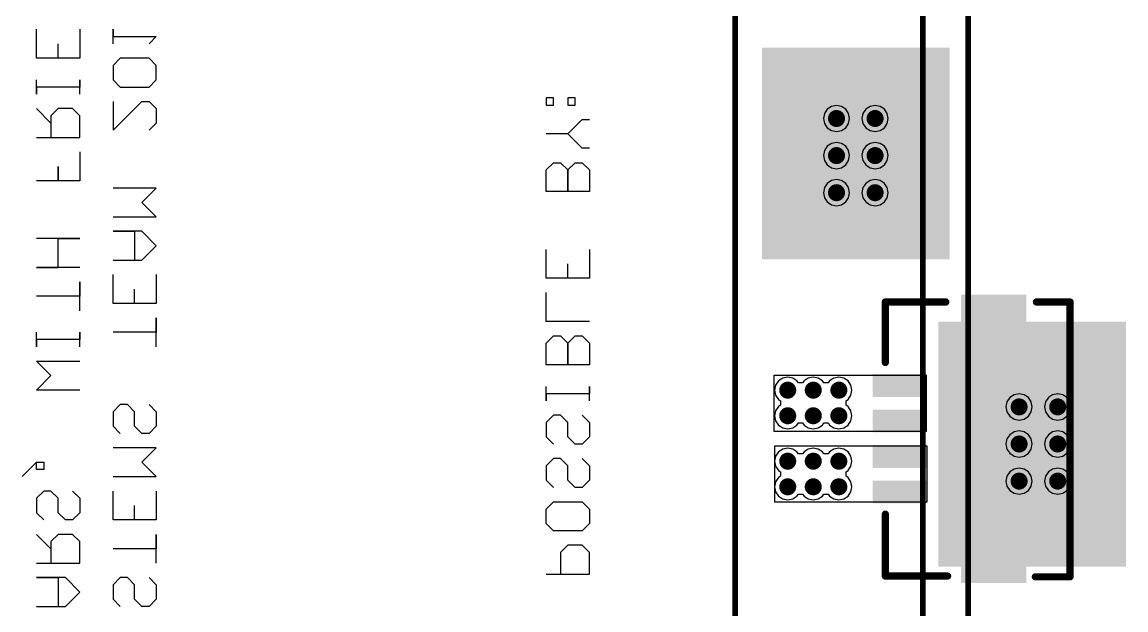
# Model space of a CAD drawing. Header units: millimetres. Extents: x 21 to 340, y 21 to 101.
# Drawn here: x 180.26 to 219.1, y 55.17 to 75.85 of the extents above; entities that cross this region are included whole.
import ezdxf

# ---------------------------------------------------------------- set-up
doc = ezdxf.new("R2010")
doc.units = ezdxf.units.MM
for name, color, linetype in [('BottomLayer', 5, 'Continuous'), ('BottomOverlay', 54, 'Continuous'), ('BottomPaste', 16, 'Continuous'), ('BottomSolder', 6, 'Continuous'), ('Mechanical13', 56, 'Continuous'), ('MidLayer1', 16, 'Continuous'), ('MidLayer2', 76, 'Continuous'), ('MultiLayer', 9, 'Continuous'), ('PadHoleLayer', 156, 'Continuous'), ('TopLayer', 1, 'Continuous'), ('TopOverlay', 2, 'Continuous'), ('TopPaste', 8, 'Continuous'), ('TopSolder', 216, 'Continuous'), ('ViaHoleLayer', 16, 'Continuous')]:
    doc.layers.add(name, color=color, linetype=linetype)

# ---------------------------------------------------------------- blocks, each defined once
blk = doc.blocks.new('3G30A_12')
at = {"layer": 'Mechanical13', "const_width": 0.2}
blk.add_lwpolyline([(39.875, -3.25), (-40.275, -3.25)], dxfattribs=at)
at = {"layer": 'PadHoleLayer'}
blk.add_lwpolyline([(0, -1), (0, -1), (0, -1), (0, -1)], close=True, dxfattribs=at)
at = {"layer": 'TopLayer'}
blk.add_solid([(4.265, 2.25), (-4.265, 2.25), (4.265, -4.25), (-4.265, -4.25)], dxfattribs=at)
at = {"layer": 'TopPaste'}
blk.add_solid([(4.265, 2.25), (-4.265, 2.25), (4.265, -4.25), (-4.265, -4.25)], dxfattribs=at)
at = {"layer": 'TopSolder'}
blk.add_solid([(4.316, 2.301), (-4.316, 2.301), (4.316, -4.301), (-4.316, -4.301)], dxfattribs=at)
blk = doc.blocks.new('3G30A_2C_14')
at = {"layer": 'Mechanical13', "const_width": 0.2}
blk.add_lwpolyline([(39.9, 91.15), (-40.25, 91.15)], dxfattribs=at)
at = {"layer": 'PadHoleLayer'}
blk.add_lwpolyline([(-10.25, 88.8), (-10.25, 88.8), (-10.25, 88.8), (-10.25, 88.8)], close=True, dxfattribs=at)
at = {"layer": 'TopLayer'}
blk.add_line((26.45, 84.55), (-26.45, 84.55), dxfattribs=at)
blk.add_solid([(-6.575, 92.05), (-13.925, 92.05), (-6.575, 85.55), (-13.925, 85.55)], dxfattribs=at)
at = {"layer": 'TopOverlay', "const_width": 0.2}
blk.add_lwpolyline([(26.45, 84.55), (-26.45, 84.55)], dxfattribs=at)
at = {"layer": 'TopPaste'}
blk.add_solid([(-6.575, 92.05), (-13.925, 92.05), (-6.575, 85.55), (-13.925, 85.55)], dxfattribs=at)
at = {"layer": 'TopSolder'}
blk.add_solid([(-6.524, 92.101), (-13.976, 92.101), (-6.524, 85.499), (-13.976, 85.499)], dxfattribs=at)
blk = doc.blocks.new('DF13A_4P_1_25H_51__B_16')
at = {"layer": 'BottomLayer'}
for points in [[(-0.975, 1.056), (-0.275, 1.056), (-0.975, 2.856), (-0.275, 2.856)], [(0.275, 1.056), (0.975, 1.056), (0.275, 2.856), (0.975, 2.856)], [(1.525, 1.056), (2.225, 1.056), (1.525, 2.856), (2.225, 2.856)], [(2.775, 1.056), (3.475, 1.056), (2.775, 2.856), (3.475, 2.856)], [(-3.775, -0.244), (-3.775, -2.444), (-2.175, -0.244), (-2.175, -2.444)], [(4.675, -0.244), (4.675, -2.444), (6.275, -0.244), (6.275, -2.444)]]:
    blk.add_solid(points, dxfattribs=at)
at = {"layer": 'BottomOverlay', "const_width": 0.254}
for points in [[(-3.581, 2.464), (-1.403, 2.464)], [(-3.581, 2.464), (-3.581, 0.273)], [(3.937, 2.464), (6.064, 2.464)], [(6.064, 2.464), (6.064, 0.337)], [(-3.607, -2.813), (-3.607, -4.036)], [(6.064, -2.851), (6.064, -4.036)], [(-3.607, -4.036), (6.064, -4.036)]]:
    blk.add_lwpolyline(points, dxfattribs=at)
at = {"layer": 'BottomOverlay', "const_width": 0.127}
for points in [[(-3.645, 2.464, 1), (-3.518, 2.464, 1)], [(-3.645, 2.464, 1), (-3.518, 2.464, 1)], [(-1.467, 2.464, 1), (-1.34, 2.464, 1)], [(3.873, 2.464, 1), (4, 2.464, 1)], [(6.001, 2.464, 1), (6.128, 2.464, 1)], [(6.001, 2.464, 1), (6.128, 2.464, 1)], [(-3.645, 0.273, 1), (-3.518, 0.273, 1)], [(6.001, 0.337, 1), (6.128, 0.337, 1)], [(-3.67, -2.813, 1), (-3.543, -2.813, 1)], [(6.001, -2.851, 1), (6.128, -2.851, 1)], [(-3.67, -4.036, 1), (-3.543, -4.036, 1)], [(-3.67, -4.036, 1), (-3.543, -4.036, 1)], [(6.001, -4.036, 1), (6.128, -4.036, 1)], [(6.001, -4.036, 1), (6.128, -4.036, 1)]]:
    blk.add_lwpolyline(points, format="xyb", close=True, dxfattribs=at)
at = {"layer": 'BottomPaste'}
for points in [[(-0.975, 1.056), (-0.275, 1.056), (-0.975, 2.856), (-0.275, 2.856)], [(0.275, 1.056), (0.975, 1.056), (0.275, 2.856), (0.975, 2.856)], [(1.525, 1.056), (2.225, 1.056), (1.525, 2.856), (2.225, 2.856)], [(2.775, 1.056), (3.475, 1.056), (2.775, 2.856), (3.475, 2.856)], [(-3.775, -0.244), (-3.775, -2.444), (-2.175, -0.244), (-2.175, -2.444)], [(4.675, -0.244), (4.675, -2.444), (6.275, -0.244), (6.275, -2.444)]]:
    blk.add_solid(points, dxfattribs=at)
at = {"layer": 'BottomSolder'}
for points in [[(-1.026, 1.005), (-0.224, 1.005), (-1.026, 2.907), (-0.224, 2.907)], [(0.224, 1.005), (1.026, 1.005), (0.224, 2.907), (1.026, 2.907)], [(1.474, 1.005), (2.276, 1.005), (1.474, 2.907), (2.276, 2.907)], [(2.724, 1.005), (3.526, 1.005), (2.724, 2.907), (3.526, 2.907)], [(-3.826, -0.193), (-3.826, -2.495), (-2.124, -0.193), (-2.124, -2.495)], [(4.624, -0.193), (4.624, -2.495), (6.326, -0.193), (6.326, -2.495)]]:
    blk.add_solid(points, dxfattribs=at)

msp = doc.modelspace()

# ---------------------------------------------------------------- linework, layer by layer
at = {"layer": 'BottomLayer'}
for p, q in [((206.725, 61.45), (206.725, 63.425)), ((206.725, 63.425), (212.075, 63.425)), ((212.075, 63.425), (212.075, 61.45)), ((212.075, 61.45), (206.725, 61.45)), ((206.75, 58.964), (206.75, 60.939)), ((206.75, 60.939), (212.1, 60.939)), ((212.1, 60.939), (212.1, 58.964)), ((212.1, 58.964), (206.75, 58.964))]:
    msp.add_line(p, q, dxfattribs=at)
at = {"layer": 'BottomLayer', "const_width": 0.3}
for points in [[(208.767, 72.461, 1), (209.067, 72.461, 1)], [(210.125, 72.461, 1), (210.425, 72.461, 1)], [(208.767, 71.156, 1), (209.067, 71.156, 1)], [(210.125, 71.156, 1), (210.425, 71.156, 1)], [(208.767, 69.85, 1), (209.067, 69.85, 1)], [(210.125, 69.85, 1), (210.425, 69.85, 1)], [(207.05, 62.9, 1), (207.35, 62.9, 1)], [(207.95, 62.9, 1), (208.25, 62.9, 1)], [(208.85, 62.9, 1), (209.15, 62.9, 1)], [(215.192, 62.311, 1), (215.492, 62.311, 1)], [(216.55, 62.311, 1), (216.85, 62.311, 1)], [(207.05, 62, 1), (207.35, 62, 1)], [(207.95, 62, 1), (208.25, 62, 1)], [(208.85, 62, 1), (209.15, 62, 1)], [(215.192, 61.006, 1), (215.492, 61.006, 1)], [(216.55, 61.006, 1), (216.85, 61.006, 1)], [(207.05, 60.4, 1), (207.35, 60.4, 1)], [(207.95, 60.4, 1), (208.25, 60.4, 1)], [(208.85, 60.4, 1), (209.15, 60.4, 1)], [(215.192, 59.7, 1), (215.492, 59.7, 1)], [(216.55, 59.7, 1), (216.85, 59.7, 1)], [(207.05, 59.5, 1), (207.35, 59.5, 1)], [(207.95, 59.5, 1), (208.25, 59.5, 1)], [(208.85, 59.5, 1), (209.15, 59.5, 1)]]:
    msp.add_lwpolyline(points, format="xyb", close=True, dxfattribs=at)
at = {"layer": 'BottomOverlay'}
for p, q in [((180.767, 74.585), (180.767, 75.6)), ((182.291, 75.6), (182.291, 74.585)), ((183.459, 75.092), (183.459, 75.6)), ((183.459, 75.6), (183.459, 75.346)), ((181.529, 74.585), (181.529, 75.092)), ((183.459, 75.346), (184.983, 75.346)), ((184.983, 75.346), (184.729, 75.092)), ((182.291, 74.585), (180.767, 74.585)), ((183.713, 74.585), (183.459, 74.331)), ((184.729, 74.585), (183.713, 74.585)), ((184.983, 74.331), (184.729, 74.585)), ((183.459, 74.331), (183.459, 73.823)), ((184.983, 73.823), (184.983, 74.331)), ((180.767, 73.315), (180.767, 73.823)), ((182.291, 73.315), (182.291, 73.823)), ((182.291, 73.823), (182.291, 73.569)), ((183.459, 73.823), (183.713, 73.569)), ((184.729, 73.569), (184.983, 73.823)), ((182.291, 73.569), (180.767, 73.569)), ((180.767, 73.569), (180.767, 73.315)), ((183.713, 73.569), (184.729, 73.569)), ((183.459, 73.061), (183.459, 72.045)), ((183.459, 72.045), (184.475, 73.061)), ((184.475, 73.061), (184.729, 73.061)), ((184.729, 73.061), (184.983, 72.807)), ((198.954, 73.188), (198.7, 73.188)), ((198.7, 73.188), (198.7, 72.934)), ((198.954, 72.934), (198.954, 73.188)), ((199.716, 73.188), (199.462, 73.188)), ((199.462, 73.188), (199.462, 72.934)), ((199.716, 72.934), (199.716, 73.188)), ((181.275, 72.299), (180.767, 72.807)), ((181.529, 72.807), (181.275, 72.553)), ((182.037, 72.807), (181.529, 72.807)), ((182.291, 72.553), (182.037, 72.807)), ((184.983, 72.807), (184.983, 72.299)), ((198.7, 72.934), (198.954, 72.934)), ((199.462, 72.934), (199.716, 72.934)), ((181.275, 72.553), (181.275, 71.792)), ((182.291, 71.792), (182.291, 72.553)), ((184.983, 72.299), (184.729, 72.045)), ((199.462, 71.918), (199.97, 72.426)), ((199.97, 72.426), (200.224, 72.426)), ((199.462, 71.918), (198.7, 71.918)), ((199.97, 71.411), (199.462, 71.918)), ((180.767, 71.792), (182.291, 71.792)), ((182.291, 71.284), (182.291, 70.268)), ((200.224, 71.411), (199.97, 71.411)), ((181.529, 70.268), (181.529, 70.776)), ((181.529, 70.776), (181.529, 70.268)), ((198.7, 70.649), (198.954, 70.903)), ((198.954, 70.903), (199.208, 70.903)), ((199.208, 70.903), (199.462, 70.649)), ((199.462, 70.649), (199.716, 70.903)), ((199.716, 70.903), (199.97, 70.903)), ((199.97, 70.903), (200.224, 70.649)), ((198.7, 69.887), (198.7, 70.649)), ((199.462, 70.649), (199.462, 69.887)), ((199.462, 69.887), (199.462, 70.649)), ((200.224, 70.649), (200.224, 69.887)), ((181.529, 70.268), (180.767, 70.268)), ((182.291, 70.268), (181.529, 70.268)), ((184.983, 70.014), (183.459, 70.014)), ((184.475, 69.506), (184.983, 70.014)), ((200.224, 69.887), (198.7, 69.887)), ((184.983, 68.998), (184.475, 69.506)), ((183.459, 68.998), (184.983, 68.998)), ((184.475, 68.491), (183.459, 68.491)), ((183.459, 68.491), (184.221, 68.491)), ((184.221, 68.491), (184.221, 67.475)), ((184.983, 67.983), (184.475, 68.491)), ((182.291, 68.237), (180.767, 68.237)), ((181.529, 67.221), (181.529, 68.237)), ((181.529, 68.237), (182.291, 68.237)), ((184.475, 67.475), (184.983, 67.983)), ((198.7, 66.84), (198.7, 67.856)), ((200.224, 67.856), (200.224, 66.84)), ((182.291, 67.221), (180.767, 67.221)), ((180.767, 67.221), (181.529, 67.221)), ((183.459, 67.475), (184.475, 67.475)), ((199.462, 66.84), (199.462, 67.348)), ((183.459, 65.951), (183.459, 66.967)), ((184.983, 66.967), (184.983, 65.951)), ((200.224, 66.84), (198.7, 66.84)), ((182.291, 65.697), (182.291, 66.713)), ((182.291, 66.713), (182.291, 66.205)), ((184.221, 65.951), (184.221, 66.459)), ((182.291, 66.205), (180.767, 66.205)), ((198.7, 65.317), (198.7, 66.332)), ((184.983, 65.951), (183.459, 65.951)), ((184.983, 64.428), (184.983, 65.444)), ((184.983, 65.444), (184.983, 64.936)), ((200.224, 65.317), (198.7, 65.317)), ((180.767, 64.428), (180.767, 64.936)), ((182.291, 64.428), (182.291, 64.936)), ((182.291, 64.936), (182.291, 64.682)), ((184.983, 64.936), (183.459, 64.936)), ((182.291, 64.682), (180.767, 64.682)), ((180.767, 64.682), (180.767, 64.428)), ((198.7, 64.555), (198.954, 64.809)), ((198.7, 63.793), (198.7, 64.555)), ((198.954, 64.809), (199.208, 64.809)), ((199.208, 64.809), (199.462, 64.555)), ((199.462, 64.555), (199.716, 64.809)), ((199.462, 64.555), (199.462, 63.793)), ((199.462, 63.793), (199.462, 64.555)), ((199.716, 64.809), (199.97, 64.809)), ((199.97, 64.809), (200.224, 64.555)), ((200.224, 64.555), (200.224, 63.793)), ((181.275, 63.412), (180.767, 63.92)), ((180.767, 63.92), (182.291, 63.92)), ((200.224, 63.793), (198.7, 63.793)), ((180.767, 62.904), (181.275, 63.412)), ((198.7, 62.524), (198.7, 63.031)), ((200.224, 62.524), (200.224, 63.031)), ((200.224, 63.031), (200.224, 62.777)), ((182.291, 62.904), (180.767, 62.904)), ((200.224, 62.777), (198.7, 62.777)), ((198.7, 62.777), (198.7, 62.524)), ((183.713, 62.397), (183.459, 62.143)), ((183.967, 62.397), (183.713, 62.397)), ((184.221, 62.143), (183.967, 62.397)), ((184.729, 62.397), (184.983, 62.143)), ((183.459, 62.143), (183.459, 61.635)), ((184.221, 61.635), (184.221, 62.143)), ((184.983, 62.143), (184.983, 61.635)), ((198.954, 62.016), (198.7, 61.762)), ((198.7, 61.762), (198.7, 61.254)), ((199.208, 62.016), (198.954, 62.016)), ((199.462, 61.762), (199.208, 62.016)), ((199.462, 61.254), (199.462, 61.762)), ((199.97, 62.016), (200.224, 61.762)), ((200.224, 61.762), (200.224, 61.254)), ((183.459, 61.635), (183.713, 61.381)), ((184.475, 61.381), (184.221, 61.635)), ((184.729, 61.381), (184.475, 61.381)), ((184.983, 61.635), (184.729, 61.381)), ((198.7, 61.254), (198.954, 61)), ((199.716, 61), (199.462, 61.254)), ((199.97, 61), (199.716, 61)), ((200.224, 61.254), (199.97, 61)), ((184.983, 60.873), (183.459, 60.873)), ((184.475, 60.365), (184.983, 60.873)), ((180.514, 60.111), (180.767, 60.365)), ((180.767, 60.365), (180.514, 60.111)), ((180.767, 60.365), (181.021, 60.365)), ((180.767, 60.111), (180.767, 60.365)), ((181.021, 60.365), (181.021, 60.111)), ((184.983, 59.857), (184.475, 60.365)), ((198.954, 60.492), (198.7, 60.238)), ((198.7, 60.238), (198.7, 59.73)), ((199.208, 60.492), (198.954, 60.492)), ((199.462, 60.238), (199.208, 60.492)), ((199.462, 59.73), (199.462, 60.238)), ((199.97, 60.492), (200.224, 60.238)), ((200.224, 60.238), (200.224, 59.73)), ((180.514, 60.111), (180.26, 59.857)), ((181.021, 60.111), (180.767, 60.111)), ((183.459, 59.857), (184.983, 59.857)), ((198.7, 59.73), (198.954, 59.476)), ((199.716, 59.476), (199.462, 59.73)), ((199.97, 59.476), (199.716, 59.476)), ((200.224, 59.73), (199.97, 59.476)), ((181.021, 59.35), (180.767, 59.096)), ((180.767, 59.096), (180.767, 58.588)), ((181.275, 59.35), (181.021, 59.35)), ((181.529, 59.096), (181.275, 59.35)), ((181.529, 58.588), (181.529, 59.096)), ((182.037, 59.35), (182.291, 59.096)), ((182.291, 59.096), (182.291, 58.588)), ((183.459, 58.334), (183.459, 59.35)), ((184.983, 59.35), (184.983, 58.334)), ((184.221, 58.334), (184.221, 58.842)), ((198.7, 58.715), (198.954, 58.969)), ((198.7, 58.207), (198.7, 58.715)), ((198.954, 58.969), (199.97, 58.969)), ((199.97, 58.969), (200.224, 58.715)), ((200.224, 58.715), (200.224, 58.207)), ((180.767, 58.588), (181.021, 58.334)), ((181.783, 58.334), (181.529, 58.588)), ((182.037, 58.334), (181.783, 58.334)), ((182.291, 58.588), (182.037, 58.334)), ((184.983, 58.334), (183.459, 58.334)), ((198.954, 57.953), (198.7, 58.207)), ((199.97, 57.953), (198.954, 57.953)), ((200.224, 58.207), (199.97, 57.953)), ((181.275, 57.318), (180.767, 57.826)), ((181.529, 57.826), (181.275, 57.572)), ((181.275, 57.572), (181.275, 56.81)), ((182.037, 57.826), (181.529, 57.826)), ((182.291, 57.572), (182.037, 57.826)), ((182.291, 56.81), (182.291, 57.572)), ((184.983, 56.81), (184.983, 57.826)), ((184.983, 57.826), (184.983, 57.318)), ((184.983, 57.318), (183.459, 57.318)), ((199.462, 57.445), (199.208, 57.191)), ((199.208, 57.191), (199.208, 56.429)), ((199.97, 57.445), (199.462, 57.445)), ((200.224, 57.191), (199.97, 57.445)), ((200.224, 56.429), (200.224, 57.191)), ((180.767, 56.81), (182.291, 56.81)), ((198.7, 56.429), (200.224, 56.429)), ((181.783, 56.303), (180.767, 56.303)), ((180.767, 56.303), (181.529, 56.303)), ((181.529, 56.303), (181.529, 55.287)), ((182.291, 55.795), (181.783, 56.303)), ((183.713, 56.303), (183.459, 56.049)), ((183.459, 56.049), (183.459, 55.541)), ((183.967, 56.303), (183.713, 56.303)), ((184.221, 56.049), (183.967, 56.303)), ((184.221, 55.541), (184.221, 56.049)), ((184.729, 56.303), (184.983, 56.049)), ((184.983, 56.049), (184.983, 55.541)), ((181.783, 55.287), (182.291, 55.795)), ((180.767, 55.287), (181.783, 55.287)), ((183.459, 55.541), (183.713, 55.287)), ((184.475, 55.287), (184.221, 55.541)), ((184.729, 55.287), (184.475, 55.287)), ((184.983, 55.541), (184.729, 55.287))]:
    msp.add_line(p, q, dxfattribs=at)
at = {"layer": 'MidLayer1'}
for p, q in [((208.491, 72.638), (208.455, 72.461)), ((208.591, 72.787), (208.491, 72.638)), ((208.74, 72.887), (208.591, 72.787)), ((208.917, 72.922), (208.74, 72.887)), ((209.093, 72.887), (208.917, 72.922)), ((209.243, 72.787), (209.093, 72.887)), ((209.343, 72.638), (209.243, 72.787)), ((209.378, 72.461), (209.343, 72.638)), ((209.849, 72.638), (209.814, 72.461)), ((209.949, 72.787), (209.849, 72.638)), ((210.098, 72.887), (209.949, 72.787)), ((210.275, 72.922), (210.098, 72.887)), ((210.452, 72.887), (210.275, 72.922)), ((210.601, 72.787), (210.452, 72.887)), ((210.701, 72.638), (210.601, 72.787)), ((210.736, 72.461), (210.701, 72.638)), ((208.455, 72.461), (208.491, 72.285)), ((208.491, 72.285), (208.591, 72.135)), ((209.243, 72.135), (209.343, 72.285)), ((209.343, 72.285), (209.378, 72.461)), ((209.814, 72.461), (209.849, 72.285)), ((209.849, 72.285), (209.949, 72.135)), ((210.601, 72.135), (210.701, 72.285)), ((210.701, 72.285), (210.736, 72.461)), ((208.591, 72.135), (208.74, 72.035)), ((208.74, 72.035), (208.917, 72)), ((208.917, 72), (209.093, 72.035)), ((209.093, 72.035), (209.243, 72.135)), ((209.949, 72.135), (210.098, 72.035)), ((210.098, 72.035), (210.275, 72)), ((210.275, 72), (210.452, 72.035)), ((210.452, 72.035), (210.601, 72.135)), ((208.591, 71.482), (208.491, 71.332)), ((208.74, 71.582), (208.591, 71.482)), ((208.917, 71.617), (208.74, 71.582)), ((209.093, 71.582), (208.917, 71.617)), ((209.243, 71.482), (209.093, 71.582)), ((209.343, 71.332), (209.243, 71.482)), ((209.949, 71.482), (209.849, 71.332)), ((210.098, 71.582), (209.949, 71.482)), ((210.275, 71.617), (210.098, 71.582)), ((210.452, 71.582), (210.275, 71.617)), ((210.601, 71.482), (210.452, 71.582)), ((210.701, 71.332), (210.601, 71.482)), ((208.491, 71.332), (208.455, 71.156)), ((208.455, 71.156), (208.491, 70.979)), ((209.378, 71.156), (209.343, 71.332)), ((209.343, 70.979), (209.378, 71.156)), ((209.849, 71.332), (209.814, 71.156)), ((209.814, 71.156), (209.849, 70.979)), ((210.736, 71.156), (210.701, 71.332)), ((210.701, 70.979), (210.736, 71.156)), ((208.491, 70.979), (208.591, 70.829)), ((208.591, 70.829), (208.74, 70.729)), ((208.74, 70.729), (208.917, 70.694)), ((208.917, 70.694), (209.093, 70.729)), ((209.093, 70.729), (209.243, 70.829)), ((209.243, 70.829), (209.343, 70.979)), ((209.849, 70.979), (209.949, 70.829)), ((209.949, 70.829), (210.098, 70.729)), ((210.098, 70.729), (210.275, 70.694)), ((210.275, 70.694), (210.452, 70.729)), ((210.452, 70.729), (210.601, 70.829)), ((210.601, 70.829), (210.701, 70.979)), ((208.917, 70.311), (208.74, 70.276)), ((209.093, 70.276), (208.917, 70.311)), ((210.275, 70.311), (210.098, 70.276)), ((210.452, 70.276), (210.275, 70.311)), ((208.491, 70.027), (208.455, 69.85)), ((208.591, 70.176), (208.491, 70.027)), ((208.74, 70.276), (208.591, 70.176)), ((209.243, 70.176), (209.093, 70.276)), ((209.343, 70.027), (209.243, 70.176)), ((209.378, 69.85), (209.343, 70.027)), ((209.849, 70.027), (209.814, 69.85)), ((209.949, 70.176), (209.849, 70.027)), ((210.098, 70.276), (209.949, 70.176)), ((210.601, 70.176), (210.452, 70.276)), ((210.701, 70.027), (210.601, 70.176)), ((210.736, 69.85), (210.701, 70.027)), ((208.455, 69.85), (208.491, 69.673)), ((208.491, 69.673), (208.591, 69.524)), ((209.243, 69.524), (209.343, 69.673)), ((209.343, 69.673), (209.378, 69.85)), ((209.814, 69.85), (209.849, 69.673)), ((209.849, 69.673), (209.949, 69.524)), ((210.601, 69.524), (210.701, 69.673)), ((210.701, 69.673), (210.736, 69.85)), ((208.591, 69.524), (208.74, 69.424)), ((208.74, 69.424), (208.917, 69.389)), ((208.917, 69.389), (209.093, 69.424)), ((209.093, 69.424), (209.243, 69.524)), ((209.949, 69.524), (210.098, 69.424)), ((210.098, 69.424), (210.275, 69.389)), ((210.275, 69.389), (210.452, 69.424)), ((210.452, 69.424), (210.601, 69.524)), ((207.023, 63.326), (206.874, 63.226)), ((207.2, 63.361), (207.023, 63.326)), ((207.377, 63.326), (207.2, 63.361)), ((207.526, 63.226), (207.377, 63.326)), ((207.923, 63.326), (207.774, 63.226)), ((208.1, 63.361), (207.923, 63.326)), ((208.277, 63.326), (208.1, 63.361)), ((208.426, 63.226), (208.277, 63.326)), ((208.823, 63.326), (208.674, 63.226)), ((209, 63.361), (208.823, 63.326)), ((209.177, 63.326), (209, 63.361)), ((209.326, 63.226), (209.177, 63.326)), ((206.774, 63.077), (206.739, 62.9)), ((206.874, 63.226), (206.774, 63.077)), ((207.574, 63.155), (207.526, 63.226)), ((207.726, 63.155), (207.574, 63.155)), ((207.774, 63.226), (207.726, 63.155)), ((208.474, 63.155), (208.426, 63.226)), ((208.626, 63.155), (208.474, 63.155)), ((208.674, 63.226), (208.626, 63.155)), ((209.426, 63.077), (209.326, 63.226)), ((209.461, 62.9), (209.426, 63.077)), ((206.739, 62.9), (206.774, 62.723)), ((206.774, 62.723), (206.874, 62.574)), ((206.874, 62.574), (206.945, 62.526)), ((209.255, 62.526), (209.326, 62.574)), ((209.326, 62.574), (209.426, 62.723)), ((209.426, 62.723), (209.461, 62.9)), ((206.774, 62.177), (206.739, 62)), ((206.874, 62.326), (206.774, 62.177)), ((206.945, 62.374), (206.874, 62.326)), ((206.945, 62.526), (206.945, 62.374)), ((209.255, 62.374), (209.255, 62.526)), ((209.326, 62.326), (209.255, 62.374)), ((209.426, 62.177), (209.326, 62.326)), ((209.461, 62), (209.426, 62.177)), ((206.739, 62), (206.774, 61.823)), ((206.774, 61.823), (206.874, 61.674)), ((209.326, 61.674), (209.426, 61.823)), ((209.426, 61.823), (209.461, 62)), ((206.874, 61.674), (207.023, 61.574)), ((207.023, 61.574), (207.2, 61.539)), ((207.2, 61.539), (207.377, 61.574)), ((207.377, 61.574), (207.526, 61.674)), ((207.526, 61.674), (207.574, 61.745)), ((207.574, 61.745), (207.726, 61.745)), ((207.726, 61.745), (207.774, 61.674)), ((207.774, 61.674), (207.923, 61.574)), ((207.923, 61.574), (208.1, 61.539)), ((208.1, 61.539), (208.277, 61.574)), ((208.277, 61.574), (208.426, 61.674)), ((208.426, 61.674), (208.474, 61.745)), ((208.474, 61.745), (208.626, 61.745)), ((208.626, 61.745), (208.674, 61.674)), ((208.674, 61.674), (208.823, 61.574)), ((208.823, 61.574), (209, 61.539)), ((209, 61.539), (209.177, 61.574)), ((209.177, 61.574), (209.326, 61.674))]:
    msp.add_line(p, q, dxfattribs=at)
at = {"layer": 'MidLayer1', "const_width": 0.3}
for points in [[(208.767, 72.461, 1), (209.067, 72.461, 1)], [(210.125, 72.461, 1), (210.425, 72.461, 1)], [(208.767, 71.156, 1), (209.067, 71.156, 1)], [(210.125, 71.156, 1), (210.425, 71.156, 1)], [(208.767, 69.85, 1), (209.067, 69.85, 1)], [(210.125, 69.85, 1), (210.425, 69.85, 1)], [(207.05, 62.9, 1), (207.35, 62.9, 1)], [(207.95, 62.9, 1), (208.25, 62.9, 1)], [(208.85, 62.9, 1), (209.15, 62.9, 1)], [(215.192, 62.311, 1), (215.492, 62.311, 1)], [(216.55, 62.311, 1), (216.85, 62.311, 1)], [(207.05, 62, 1), (207.35, 62, 1)], [(207.95, 62, 1), (208.25, 62, 1)], [(208.85, 62, 1), (209.15, 62, 1)], [(215.192, 61.006, 1), (215.492, 61.006, 1)], [(216.55, 61.006, 1), (216.85, 61.006, 1)], [(207.05, 60.4, 1), (207.35, 60.4, 1)], [(207.95, 60.4, 1), (208.25, 60.4, 1)], [(208.85, 60.4, 1), (209.15, 60.4, 1)], [(215.192, 59.7, 1), (215.492, 59.7, 1)], [(216.55, 59.7, 1), (216.85, 59.7, 1)], [(207.05, 59.5, 1), (207.35, 59.5, 1)], [(207.95, 59.5, 1), (208.25, 59.5, 1)], [(208.85, 59.5, 1), (209.15, 59.5, 1)]]:
    msp.add_lwpolyline(points, format="xyb", close=True, dxfattribs=at)
at = {"layer": 'MidLayer2'}
for p, q in [((215.016, 62.637), (214.916, 62.488)), ((215.165, 62.737), (215.016, 62.637)), ((215.342, 62.772), (215.165, 62.737)), ((215.518, 62.737), (215.342, 62.772)), ((215.668, 62.637), (215.518, 62.737)), ((215.768, 62.488), (215.668, 62.637)), ((216.374, 62.637), (216.274, 62.488)), ((216.523, 62.737), (216.374, 62.637)), ((216.7, 62.772), (216.523, 62.737)), ((216.877, 62.737), (216.7, 62.772)), ((217.026, 62.637), (216.877, 62.737)), ((217.126, 62.488), (217.026, 62.637)), ((214.916, 62.488), (214.88, 62.311)), ((214.88, 62.311), (214.916, 62.135)), ((215.803, 62.311), (215.768, 62.488)), ((215.768, 62.135), (215.803, 62.311)), ((216.274, 62.488), (216.239, 62.311)), ((216.239, 62.311), (216.274, 62.135)), ((217.161, 62.311), (217.126, 62.488)), ((217.126, 62.135), (217.161, 62.311)), ((214.916, 62.135), (215.016, 61.985)), ((215.016, 61.985), (215.165, 61.885)), ((215.165, 61.885), (215.342, 61.85)), ((215.342, 61.85), (215.518, 61.885)), ((215.518, 61.885), (215.668, 61.985)), ((215.668, 61.985), (215.768, 62.135)), ((216.274, 62.135), (216.374, 61.985)), ((216.374, 61.985), (216.523, 61.885)), ((216.523, 61.885), (216.7, 61.85)), ((216.7, 61.85), (216.877, 61.885)), ((216.877, 61.885), (217.026, 61.985)), ((217.026, 61.985), (217.126, 62.135)), ((215.165, 61.432), (215.016, 61.332)), ((215.342, 61.467), (215.165, 61.432)), ((215.518, 61.432), (215.342, 61.467)), ((215.668, 61.332), (215.518, 61.432)), ((216.523, 61.432), (216.374, 61.332)), ((216.7, 61.467), (216.523, 61.432)), ((216.877, 61.432), (216.7, 61.467)), ((217.026, 61.332), (216.877, 61.432)), ((214.916, 61.182), (214.88, 61.006)), ((214.88, 61.006), (214.916, 60.829)), ((215.016, 61.332), (214.916, 61.182)), ((215.768, 61.182), (215.668, 61.332)), ((215.803, 61.006), (215.768, 61.182)), ((215.768, 60.829), (215.803, 61.006)), ((216.274, 61.182), (216.239, 61.006)), ((216.239, 61.006), (216.274, 60.829)), ((216.374, 61.332), (216.274, 61.182)), ((217.126, 61.182), (217.026, 61.332)), ((217.161, 61.006), (217.126, 61.182)), ((217.126, 60.829), (217.161, 61.006)), ((206.874, 60.726), (206.774, 60.577)), ((207.023, 60.826), (206.874, 60.726)), ((207.2, 60.861), (207.023, 60.826)), ((207.377, 60.826), (207.2, 60.861)), ((207.526, 60.726), (207.377, 60.826)), ((207.574, 60.655), (207.526, 60.726)), ((207.726, 60.655), (207.574, 60.655)), ((207.774, 60.726), (207.726, 60.655)), ((207.923, 60.826), (207.774, 60.726)), ((208.1, 60.861), (207.923, 60.826)), ((208.277, 60.826), (208.1, 60.861)), ((208.426, 60.726), (208.277, 60.826)), ((208.474, 60.655), (208.426, 60.726)), ((208.626, 60.655), (208.474, 60.655)), ((208.674, 60.726), (208.626, 60.655)), ((208.823, 60.826), (208.674, 60.726)), ((209, 60.861), (208.823, 60.826)), ((209.177, 60.826), (209, 60.861)), ((209.326, 60.726), (209.177, 60.826)), ((209.426, 60.577), (209.326, 60.726)), ((214.916, 60.829), (215.016, 60.679)), ((215.016, 60.679), (215.165, 60.579)), ((215.518, 60.579), (215.668, 60.679)), ((215.668, 60.679), (215.768, 60.829)), ((216.274, 60.829), (216.374, 60.679)), ((216.374, 60.679), (216.523, 60.579)), ((216.877, 60.579), (217.026, 60.679)), ((217.026, 60.679), (217.126, 60.829)), ((206.774, 60.577), (206.739, 60.4)), ((206.739, 60.4), (206.774, 60.223)), ((206.774, 60.223), (206.874, 60.074)), ((209.326, 60.074), (209.426, 60.223)), ((209.461, 60.4), (209.426, 60.577)), ((209.426, 60.223), (209.461, 60.4)), ((215.165, 60.579), (215.342, 60.544)), ((215.342, 60.544), (215.518, 60.579)), ((216.523, 60.579), (216.7, 60.544)), ((216.7, 60.544), (216.877, 60.579)), ((206.874, 59.826), (206.774, 59.677)), ((206.874, 60.074), (206.945, 60.026)), ((206.945, 59.874), (206.874, 59.826)), ((206.945, 60.026), (206.945, 59.874)), ((209.255, 60.026), (209.326, 60.074)), ((209.255, 59.874), (209.255, 60.026)), ((209.326, 59.826), (209.255, 59.874)), ((209.426, 59.677), (209.326, 59.826)), ((214.916, 59.877), (214.88, 59.7)), ((215.016, 60.026), (214.916, 59.877)), ((215.165, 60.126), (215.016, 60.026)), ((215.342, 60.161), (215.165, 60.126)), ((215.518, 60.126), (215.342, 60.161)), ((215.668, 60.026), (215.518, 60.126)), ((215.768, 59.877), (215.668, 60.026)), ((215.803, 59.7), (215.768, 59.877)), ((216.274, 59.877), (216.239, 59.7)), ((216.374, 60.026), (216.274, 59.877)), ((216.523, 60.126), (216.374, 60.026)), ((216.7, 60.161), (216.523, 60.126)), ((216.877, 60.126), (216.7, 60.161)), ((217.026, 60.026), (216.877, 60.126)), ((217.126, 59.877), (217.026, 60.026)), ((217.161, 59.7), (217.126, 59.877)), ((206.774, 59.677), (206.739, 59.5)), ((206.739, 59.5), (206.774, 59.323)), ((209.461, 59.5), (209.426, 59.677)), ((209.426, 59.323), (209.461, 59.5)), ((214.88, 59.7), (214.916, 59.523)), ((214.916, 59.523), (215.016, 59.374)), ((215.668, 59.374), (215.768, 59.523)), ((215.768, 59.523), (215.803, 59.7)), ((216.239, 59.7), (216.274, 59.523)), ((216.274, 59.523), (216.374, 59.374)), ((217.026, 59.374), (217.126, 59.523)), ((217.126, 59.523), (217.161, 59.7)), ((206.774, 59.323), (206.874, 59.174)), ((206.874, 59.174), (207.023, 59.074)), ((207.023, 59.074), (207.2, 59.039)), ((207.2, 59.039), (207.377, 59.074)), ((207.377, 59.074), (207.526, 59.174)), ((207.526, 59.174), (207.574, 59.245)), ((207.574, 59.245), (207.726, 59.245)), ((207.726, 59.245), (207.774, 59.174)), ((207.774, 59.174), (207.923, 59.074)), ((207.923, 59.074), (208.1, 59.039)), ((208.1, 59.039), (208.277, 59.074)), ((208.277, 59.074), (208.426, 59.174)), ((208.426, 59.174), (208.474, 59.245)), ((208.474, 59.245), (208.626, 59.245)), ((208.626, 59.245), (208.674, 59.174)), ((208.674, 59.174), (208.823, 59.074)), ((208.823, 59.074), (209, 59.039)), ((209, 59.039), (209.177, 59.074)), ((209.177, 59.074), (209.326, 59.174)), ((209.326, 59.174), (209.426, 59.323)), ((215.016, 59.374), (215.165, 59.274)), ((215.165, 59.274), (215.342, 59.239)), ((215.342, 59.239), (215.518, 59.274)), ((215.518, 59.274), (215.668, 59.374)), ((216.374, 59.374), (216.523, 59.274)), ((216.523, 59.274), (216.7, 59.239)), ((216.7, 59.239), (216.877, 59.274)), ((216.877, 59.274), (217.026, 59.374))]:
    msp.add_line(p, q, dxfattribs=at)
at = {"layer": 'MidLayer2', "const_width": 0.3}
for points in [[(208.767, 72.461, 1), (209.067, 72.461, 1)], [(210.125, 72.461, 1), (210.425, 72.461, 1)], [(208.767, 71.156, 1), (209.067, 71.156, 1)], [(210.125, 71.156, 1), (210.425, 71.156, 1)], [(208.767, 69.85, 1), (209.067, 69.85, 1)], [(210.125, 69.85, 1), (210.425, 69.85, 1)], [(207.05, 62.9, 1), (207.35, 62.9, 1)], [(207.95, 62.9, 1), (208.25, 62.9, 1)], [(208.85, 62.9, 1), (209.15, 62.9, 1)], [(215.192, 62.311, 1), (215.492, 62.311, 1)], [(216.55, 62.311, 1), (216.85, 62.311, 1)], [(207.05, 62, 1), (207.35, 62, 1)], [(207.95, 62, 1), (208.25, 62, 1)], [(208.85, 62, 1), (209.15, 62, 1)], [(215.192, 61.006, 1), (215.492, 61.006, 1)], [(216.55, 61.006, 1), (216.85, 61.006, 1)], [(207.05, 60.4, 1), (207.35, 60.4, 1)], [(207.95, 60.4, 1), (208.25, 60.4, 1)], [(208.85, 60.4, 1), (209.15, 60.4, 1)], [(215.192, 59.7, 1), (215.492, 59.7, 1)], [(216.55, 59.7, 1), (216.85, 59.7, 1)], [(207.05, 59.5, 1), (207.35, 59.5, 1)], [(207.95, 59.5, 1), (208.25, 59.5, 1)], [(208.85, 59.5, 1), (209.15, 59.5, 1)]]:
    msp.add_lwpolyline(points, format="xyb", close=True, dxfattribs=at)
at = {"layer": 'MultiLayer', "const_width": 0.3}
for points in [[(208.767, 72.461, 1), (209.067, 72.461, 1)], [(210.125, 72.461, 1), (210.425, 72.461, 1)], [(208.767, 71.156, 1), (209.067, 71.156, 1)], [(210.125, 71.156, 1), (210.425, 71.156, 1)], [(208.767, 69.85, 1), (209.067, 69.85, 1)], [(210.125, 69.85, 1), (210.425, 69.85, 1)], [(207.05, 62.9, 1), (207.35, 62.9, 1)], [(207.95, 62.9, 1), (208.25, 62.9, 1)], [(208.85, 62.9, 1), (209.15, 62.9, 1)], [(215.192, 62.311, 1), (215.492, 62.311, 1)], [(216.55, 62.311, 1), (216.85, 62.311, 1)], [(207.05, 62, 1), (207.35, 62, 1)], [(207.95, 62, 1), (208.25, 62, 1)], [(208.85, 62, 1), (209.15, 62, 1)], [(215.192, 61.006, 1), (215.492, 61.006, 1)], [(216.55, 61.006, 1), (216.85, 61.006, 1)], [(207.05, 60.4, 1), (207.35, 60.4, 1)], [(207.95, 60.4, 1), (208.25, 60.4, 1)], [(208.85, 60.4, 1), (209.15, 60.4, 1)], [(215.192, 59.7, 1), (215.492, 59.7, 1)], [(216.55, 59.7, 1), (216.85, 59.7, 1)], [(207.05, 59.5, 1), (207.35, 59.5, 1)], [(207.95, 59.5, 1), (208.25, 59.5, 1)], [(208.85, 59.5, 1), (209.15, 59.5, 1)]]:
    msp.add_lwpolyline(points, format="xyb", close=True, dxfattribs=at)
at = {"layer": 'TopLayer', "const_width": 0.3}
for points in [[(208.767, 72.461, 1), (209.067, 72.461, 1)], [(210.125, 72.461, 1), (210.425, 72.461, 1)], [(208.767, 71.156, 1), (209.067, 71.156, 1)], [(210.125, 71.156, 1), (210.425, 71.156, 1)], [(208.767, 69.85, 1), (209.067, 69.85, 1)], [(210.125, 69.85, 1), (210.425, 69.85, 1)], [(207.05, 62.9, 1), (207.35, 62.9, 1)], [(207.95, 62.9, 1), (208.25, 62.9, 1)], [(208.85, 62.9, 1), (209.15, 62.9, 1)], [(215.192, 62.311, 1), (215.492, 62.311, 1)], [(216.55, 62.311, 1), (216.85, 62.311, 1)], [(207.05, 62, 1), (207.35, 62, 1)], [(207.95, 62, 1), (208.25, 62, 1)], [(208.85, 62, 1), (209.15, 62, 1)], [(215.192, 61.006, 1), (215.492, 61.006, 1)], [(216.55, 61.006, 1), (216.85, 61.006, 1)], [(207.05, 60.4, 1), (207.35, 60.4, 1)], [(207.95, 60.4, 1), (208.25, 60.4, 1)], [(208.85, 60.4, 1), (209.15, 60.4, 1)], [(215.192, 59.7, 1), (215.492, 59.7, 1)], [(216.55, 59.7, 1), (216.85, 59.7, 1)], [(207.05, 59.5, 1), (207.35, 59.5, 1)], [(207.95, 59.5, 1), (208.25, 59.5, 1)], [(208.85, 59.5, 1), (209.15, 59.5, 1)]]:
    msp.add_lwpolyline(points, format="xyb", close=True, dxfattribs=at)
at = {"layer": 'ViaHoleLayer', "const_width": 0.15}
for points in [[(208.842, 72.461, 1), (208.992, 72.461, 1)], [(210.2, 72.461, 1), (210.35, 72.461, 1)], [(208.842, 71.156, 1), (208.992, 71.156, 1)], [(210.2, 71.156, 1), (210.35, 71.156, 1)], [(208.842, 69.85, 1), (208.992, 69.85, 1)], [(210.2, 69.85, 1), (210.35, 69.85, 1)], [(207.125, 62.9, 1), (207.275, 62.9, 1)], [(208.025, 62.9, 1), (208.175, 62.9, 1)], [(208.925, 62.9, 1), (209.075, 62.9, 1)], [(207.125, 62, 1), (207.275, 62, 1)], [(208.025, 62, 1), (208.175, 62, 1)], [(208.925, 62, 1), (209.075, 62, 1)], [(215.267, 62.311, 1), (215.417, 62.311, 1)], [(216.625, 62.311, 1), (216.775, 62.311, 1)], [(215.267, 61.006, 1), (215.417, 61.006, 1)], [(216.625, 61.006, 1), (216.775, 61.006, 1)], [(207.125, 60.4, 1), (207.275, 60.4, 1)], [(208.025, 60.4, 1), (208.175, 60.4, 1)], [(208.925, 60.4, 1), (209.075, 60.4, 1)], [(215.267, 59.7, 1), (215.417, 59.7, 1)], [(216.625, 59.7, 1), (216.775, 59.7, 1)], [(207.125, 59.5, 1), (207.275, 59.5, 1)], [(208.025, 59.5, 1), (208.175, 59.5, 1)], [(208.925, 59.5, 1), (209.075, 59.5, 1)]]:
    msp.add_lwpolyline(points, format="xyb", close=True, dxfattribs=at)

# ---------------------------------------------------------------- block references
for name, p, rotation in [('3G30A_2C_14', (120.8, 60.981), 270), ('3G30A_12', (216.8, 61), 270), ('DF13A_4P_1_25H_51__B_16', (213.1, 59.939), 90)]:
    msp.add_blockref(name, p, dxfattribs=dict(rotation=rotation))

doc.saveas('drawing.dxf')
